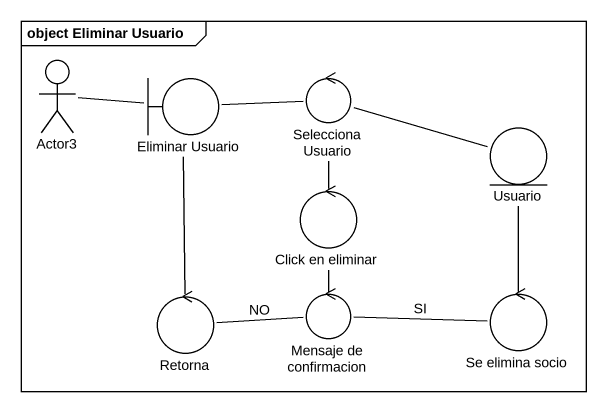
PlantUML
@startuml
mainframe object Eliminar Usuario
actor Actor3
boundary "Eliminar Usuario" as Eliminar_Usuario
control "Selecciona Usuario" as Selecciona_Usuario
entity Usuario
control "Click en eliminar" as Click_en_eliminar
control Retorna
control "Mensaje de confirmacion" as Mensaje_de_confirmacion
control "Se elimina socio" as Se_elimina_socio
Actor3 -right- Eliminar_Usuario
Eliminar_Usuario -right- Selecciona_Usuario
Selecciona_Usuario -right- Usuario
Selecciona_Usuario -- Click_en_eliminar
Click_en_eliminar -- Mensaje_de_confirmacion
Retorna -up- Eliminar_Usuario
Mensaje_de_confirmacion -left- Retorna : NO
Mensaje_de_confirmacion -right- Se_elimina_socio : SI
Se_elimina_socio -up- Usuario
@enduml
